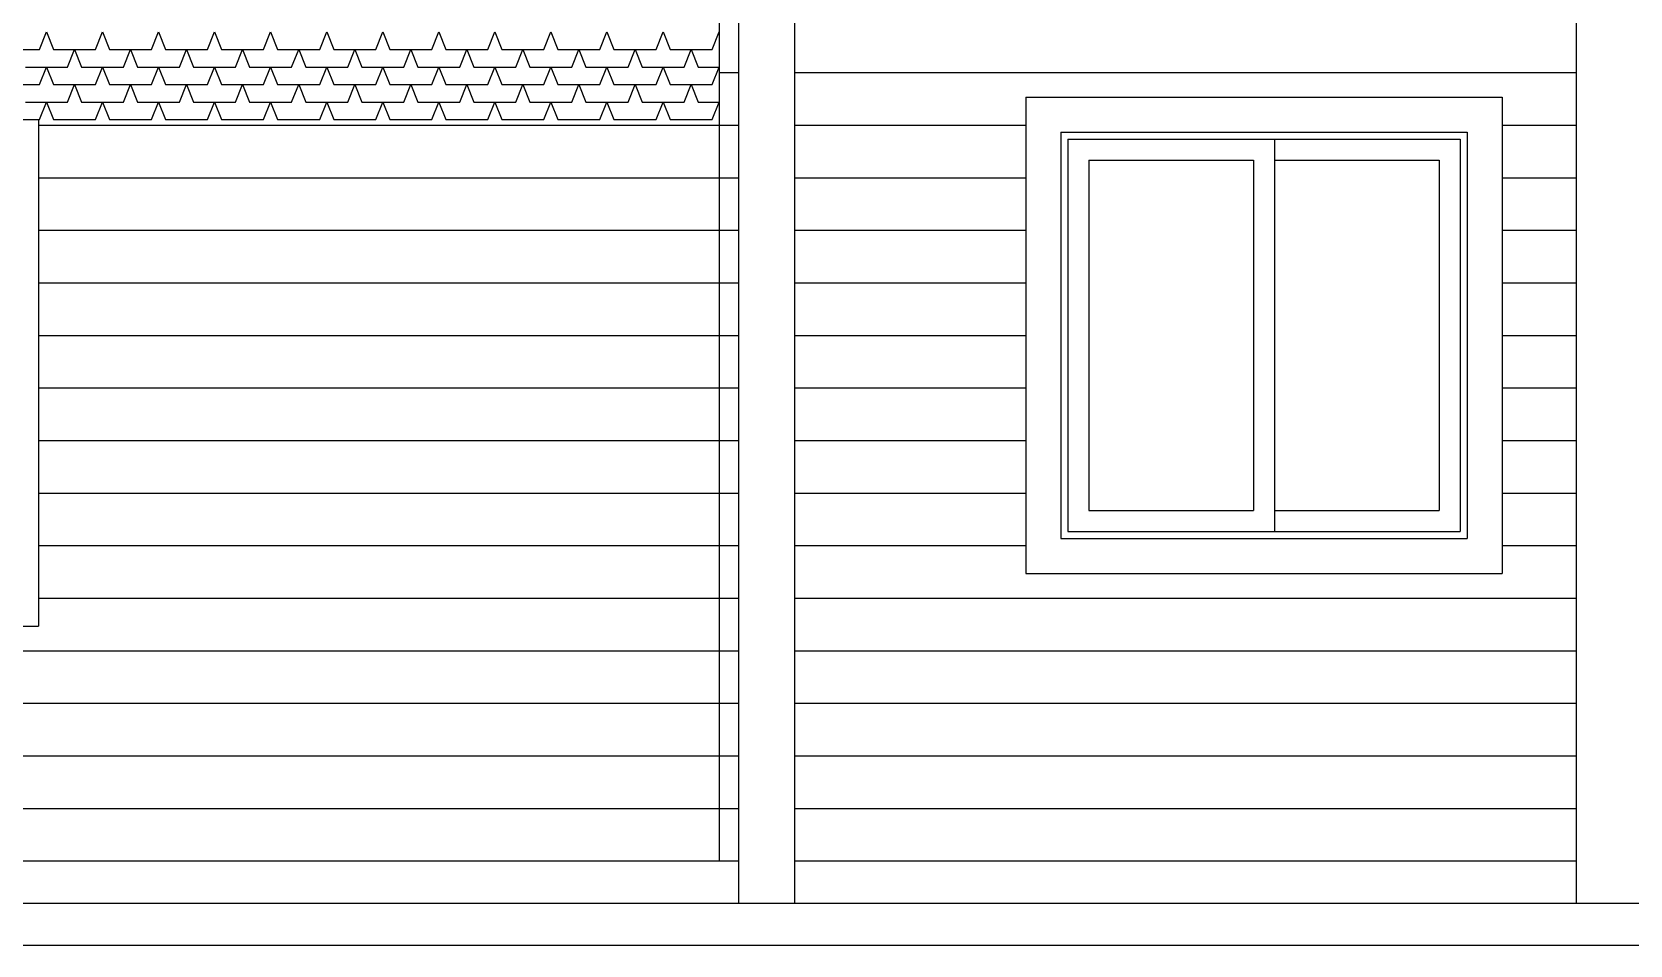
# Model space of a CAD drawing. Header units: inches. Extents: x 86794 to 87086, y 41803 to 41823.
# Drawn here: x 87028.09 to 87032.651, y 41814.174 to 41816.78 of the extents above; entities that cross this region are included whole.
import ezdxf

# ---------------------------------------------------------------- set-up
doc = ezdxf.new("R2010")
doc.units = ezdxf.units.IN
doc.header["$MEASUREMENT"] = 0

msp = doc.modelspace()

# ---------------------------------------------------------------- linework, layer by layer
at = {"ltscale": 0.006}
for p, q in [((87030.0509, 41819.0158), (87030.0509, 41814.4136)), ((87030.1059, 41819.0158), (87030.1059, 41814.2936)), ((87030.2659, 41819.0158), (87030.2659, 41814.2936)), ((87032.4976, 41819.0158), (87032.4976, 41814.2936)), ((87030.0509, 41816.6636), (87030.1059, 41816.6636)), ((87030.2659, 41816.6636), (87032.4976, 41816.6636)), ((87030.9259, 41816.5936), (87030.9259, 41815.2336)), ((87030.9259, 41816.5936), (87032.2859, 41816.5936)), ((87032.2859, 41816.5936), (87032.2859, 41815.2336)), ((87028.1084, 41816.5295), (87028.1084, 41815.0836)), ((87028.1084, 41816.5136), (87030.1059, 41816.5136)), ((87030.2659, 41816.5136), (87030.9259, 41816.5136)), ((87031.0259, 41816.4936), (87032.1859, 41816.4936)), ((87031.0259, 41816.4936), (87031.0259, 41815.3336)), ((87032.1859, 41816.4936), (87032.1859, 41815.3336)), ((87032.2859, 41816.5136), (87032.4976, 41816.5136)), ((87031.0459, 41816.4736), (87032.1659, 41816.4736)), ((87031.0459, 41816.4736), (87031.0459, 41815.3536)), ((87031.6359, 41816.4736), (87031.6359, 41815.3536)), ((87032.1659, 41816.4736), (87032.1659, 41815.3536)), ((87031.1059, 41816.4136), (87031.5759, 41816.4136)), ((87031.1059, 41816.4136), (87031.1059, 41815.4136)), ((87031.5759, 41816.4136), (87031.5759, 41815.4136)), ((87031.6359, 41816.4136), (87032.1059, 41816.4136)), ((87032.1059, 41816.4136), (87032.1059, 41815.4136)), ((87028.1084, 41816.3636), (87030.1059, 41816.3636)), ((87030.2659, 41816.3636), (87030.9259, 41816.3636)), ((87032.2859, 41816.3636), (87032.4976, 41816.3636)), ((87028.1084, 41816.2136), (87030.1059, 41816.2136)), ((87030.2659, 41816.2136), (87030.9259, 41816.2136)), ((87032.2859, 41816.2136), (87032.4976, 41816.2136)), ((87028.1084, 41816.0636), (87030.1059, 41816.0636)), ((87030.2659, 41816.0636), (87030.9259, 41816.0636)), ((87032.2859, 41816.0636), (87032.4976, 41816.0636)), ((87028.1084, 41815.9136), (87030.1059, 41815.9136)), ((87030.2659, 41815.9136), (87030.9259, 41815.9136)), ((87032.2859, 41815.9136), (87032.4976, 41815.9136)), ((87028.1084, 41815.7636), (87030.1059, 41815.7636)), ((87030.2659, 41815.7636), (87030.9259, 41815.7636)), ((87032.2859, 41815.7636), (87032.4976, 41815.7636)), ((87028.1084, 41815.6136), (87030.1059, 41815.6136)), ((87030.2659, 41815.6136), (87030.9259, 41815.6136)), ((87032.2859, 41815.6136), (87032.4976, 41815.6136)), ((87028.1084, 41815.4636), (87030.1059, 41815.4636)), ((87030.2659, 41815.4636), (87030.9259, 41815.4636)), ((87032.2859, 41815.4636), (87032.4976, 41815.4636)), ((87031.1059, 41815.4136), (87031.5759, 41815.4136)), ((87031.6359, 41815.4136), (87032.1059, 41815.4136)), ((87031.0459, 41815.3536), (87032.1659, 41815.3536)), ((87028.1084, 41815.3136), (87030.1059, 41815.3136)), ((87030.2659, 41815.3136), (87030.9259, 41815.3136)), ((87031.0259, 41815.3336), (87032.1859, 41815.3336)), ((87032.2859, 41815.3136), (87032.4976, 41815.3136)), ((87030.9259, 41815.2336), (87032.2859, 41815.2336)), ((87028.1084, 41815.1636), (87030.1059, 41815.1636)), ((87030.2659, 41815.1636), (87032.4976, 41815.1636)), ((87026.1484, 41815.0836), (87028.1084, 41815.0836)), ((87024.0509, 41815.0136), (87030.1059, 41815.0136)), ((87030.2659, 41815.0136), (87032.4976, 41815.0136)), ((87024.0509, 41814.8636), (87030.1059, 41814.8636)), ((87030.2659, 41814.8636), (87032.4976, 41814.8636)), ((87024.0509, 41814.7136), (87030.1059, 41814.7136)), ((87030.2659, 41814.7136), (87032.4976, 41814.7136)), ((87024.0509, 41814.5636), (87030.1059, 41814.5636)), ((87030.2659, 41814.5636), (87032.4976, 41814.5636)), ((87024.0509, 41814.4136), (87030.1059, 41814.4136)), ((87030.2659, 41814.4136), (87032.4976, 41814.4136)), ((87022.6509, 41814.2936), (87037.4509, 41814.2936)), ((87022.1579, 41814.1736), (87039.1008, 41814.1736))]:
    msp.add_line(p, q, dxfattribs=at)
at = {"color": 250}
for p, q in [((87028.1109, 41816.7295), (87028.1309, 41816.7795)), ((87028.1309, 41816.7795), (87028.1509, 41816.7295)), ((87028.2709, 41816.7295), (87028.2909, 41816.7795)), ((87028.2909, 41816.7795), (87028.3109, 41816.7295)), ((87028.4309, 41816.7295), (87028.4509, 41816.7795)), ((87028.4509, 41816.7795), (87028.4709, 41816.7295)), ((87028.5909, 41816.7295), (87028.6109, 41816.7795)), ((87028.6109, 41816.7795), (87028.6309, 41816.7295)), ((87028.7509, 41816.7295), (87028.7709, 41816.7795)), ((87028.7709, 41816.7795), (87028.7909, 41816.7295)), ((87028.9109, 41816.7295), (87028.9309, 41816.7795)), ((87028.9309, 41816.7795), (87028.9509, 41816.7295)), ((87029.0709, 41816.7295), (87029.0909, 41816.7795)), ((87029.0909, 41816.7795), (87029.1109, 41816.7295)), ((87029.2309, 41816.7295), (87029.2509, 41816.7795)), ((87029.2509, 41816.7795), (87029.2709, 41816.7295)), ((87029.3909, 41816.7295), (87029.4109, 41816.7795)), ((87029.4109, 41816.7795), (87029.4309, 41816.7295)), ((87029.5509, 41816.7295), (87029.5709, 41816.7795)), ((87029.5709, 41816.7795), (87029.5909, 41816.7295)), ((87029.7109, 41816.7295), (87029.7309, 41816.7795)), ((87029.7309, 41816.7795), (87029.7509, 41816.7295)), ((87029.8709, 41816.7295), (87029.8909, 41816.7795)), ((87029.8909, 41816.7795), (87029.9109, 41816.7295)), ((87030.0309, 41816.7295), (87030.0509, 41816.7795)), ((87027.9909, 41816.7295), (87028.1109, 41816.7295)), ((87028.1509, 41816.7295), (87028.2709, 41816.7295)), ((87028.1909, 41816.6795), (87028.2109, 41816.7295)), ((87028.2109, 41816.7295), (87028.2309, 41816.6795)), ((87028.3109, 41816.7295), (87028.4309, 41816.7295)), ((87028.3509, 41816.6795), (87028.3709, 41816.7295)), ((87028.3709, 41816.7295), (87028.3909, 41816.6795)), ((87028.4709, 41816.7295), (87028.5909, 41816.7295)), ((87028.5109, 41816.6795), (87028.5309, 41816.7295)), ((87028.5309, 41816.7295), (87028.5509, 41816.6795)), ((87028.6309, 41816.7295), (87028.7509, 41816.7295)), ((87028.6709, 41816.6795), (87028.6909, 41816.7295)), ((87028.6909, 41816.7295), (87028.7109, 41816.6795)), ((87028.7909, 41816.7295), (87028.9109, 41816.7295)), ((87028.8309, 41816.6795), (87028.8509, 41816.7295)), ((87028.8509, 41816.7295), (87028.8709, 41816.6795)), ((87028.9509, 41816.7295), (87029.0709, 41816.7295)), ((87028.9909, 41816.6795), (87029.0109, 41816.7295)), ((87029.0109, 41816.7295), (87029.0309, 41816.6795)), ((87029.1109, 41816.7295), (87029.2309, 41816.7295)), ((87029.1509, 41816.6795), (87029.1709, 41816.7295)), ((87029.1709, 41816.7295), (87029.1909, 41816.6795)), ((87029.2709, 41816.7295), (87029.3909, 41816.7295)), ((87029.3109, 41816.6795), (87029.3309, 41816.7295)), ((87029.3309, 41816.7295), (87029.3509, 41816.6795)), ((87029.4309, 41816.7295), (87029.5509, 41816.7295)), ((87029.4709, 41816.6795), (87029.4909, 41816.7295)), ((87029.4909, 41816.7295), (87029.5109, 41816.6795)), ((87029.5909, 41816.7295), (87029.7109, 41816.7295)), ((87029.6309, 41816.6795), (87029.6509, 41816.7295)), ((87029.6509, 41816.7295), (87029.6709, 41816.6795)), ((87029.7509, 41816.7295), (87029.8709, 41816.7295)), ((87029.7909, 41816.6795), (87029.8109, 41816.7295)), ((87029.8109, 41816.7295), (87029.8309, 41816.6795)), ((87029.9109, 41816.7295), (87030.0309, 41816.7295)), ((87029.9509, 41816.6795), (87029.9709, 41816.7295)), ((87029.9709, 41816.7295), (87029.9909, 41816.6795)), ((87028.0709, 41816.6795), (87028.1909, 41816.6795)), ((87028.1109, 41816.6295), (87028.1309, 41816.6795)), ((87028.1309, 41816.6795), (87028.1509, 41816.6295)), ((87028.2309, 41816.6795), (87028.3509, 41816.6795)), ((87028.2709, 41816.6295), (87028.2909, 41816.6795)), ((87028.2909, 41816.6795), (87028.3109, 41816.6295)), ((87028.3909, 41816.6795), (87028.5109, 41816.6795)), ((87028.4309, 41816.6295), (87028.4509, 41816.6795)), ((87028.4509, 41816.6795), (87028.4709, 41816.6295)), ((87028.5509, 41816.6795), (87028.6709, 41816.6795)), ((87028.5909, 41816.6295), (87028.6109, 41816.6795)), ((87028.6109, 41816.6795), (87028.6309, 41816.6295)), ((87028.7109, 41816.6795), (87028.8309, 41816.6795)), ((87028.7509, 41816.6295), (87028.7709, 41816.6795)), ((87028.7709, 41816.6795), (87028.7909, 41816.6295)), ((87028.8709, 41816.6795), (87028.9909, 41816.6795)), ((87028.9109, 41816.6295), (87028.9309, 41816.6795)), ((87028.9309, 41816.6795), (87028.9509, 41816.6295)), ((87029.0309, 41816.6795), (87029.1509, 41816.6795)), ((87029.0709, 41816.6295), (87029.0909, 41816.6795)), ((87029.0909, 41816.6795), (87029.1109, 41816.6295)), ((87029.1909, 41816.6795), (87029.3109, 41816.6795)), ((87029.2309, 41816.6295), (87029.2509, 41816.6795)), ((87029.2509, 41816.6795), (87029.2709, 41816.6295)), ((87029.3509, 41816.6795), (87029.4709, 41816.6795)), ((87029.3909, 41816.6295), (87029.4109, 41816.6795)), ((87029.4109, 41816.6795), (87029.4309, 41816.6295)), ((87029.5109, 41816.6795), (87029.6309, 41816.6795)), ((87029.5509, 41816.6295), (87029.5709, 41816.6795)), ((87029.5709, 41816.6795), (87029.5909, 41816.6295)), ((87029.6709, 41816.6795), (87029.7909, 41816.6795)), ((87029.7109, 41816.6295), (87029.7309, 41816.6795)), ((87029.7309, 41816.6795), (87029.7509, 41816.6295)), ((87029.8309, 41816.6795), (87029.9509, 41816.6795)), ((87029.8709, 41816.6295), (87029.8909, 41816.6795)), ((87029.8909, 41816.6795), (87029.9109, 41816.6295)), ((87029.9909, 41816.6795), (87030.0509, 41816.6795)), ((87030.0309, 41816.6295), (87030.0509, 41816.6795)), ((87027.9909, 41816.6295), (87028.1109, 41816.6295)), ((87028.1509, 41816.6295), (87028.2709, 41816.6295)), ((87028.1909, 41816.5795), (87028.2109, 41816.6295)), ((87028.2109, 41816.6295), (87028.2309, 41816.5795)), ((87028.3109, 41816.6295), (87028.4309, 41816.6295)), ((87028.3509, 41816.5795), (87028.3709, 41816.6295)), ((87028.3709, 41816.6295), (87028.3909, 41816.5795)), ((87028.4709, 41816.6295), (87028.5909, 41816.6295)), ((87028.5109, 41816.5795), (87028.5309, 41816.6295)), ((87028.5309, 41816.6295), (87028.5509, 41816.5795)), ((87028.6309, 41816.6295), (87028.7509, 41816.6295)), ((87028.6709, 41816.5795), (87028.6909, 41816.6295)), ((87028.6909, 41816.6295), (87028.7109, 41816.5795)), ((87028.7909, 41816.6295), (87028.9109, 41816.6295)), ((87028.8309, 41816.5795), (87028.8509, 41816.6295)), ((87028.8509, 41816.6295), (87028.8709, 41816.5795)), ((87028.9509, 41816.6295), (87029.0709, 41816.6295)), ((87028.9909, 41816.5795), (87029.0109, 41816.6295)), ((87029.0109, 41816.6295), (87029.0309, 41816.5795)), ((87029.1109, 41816.6295), (87029.2309, 41816.6295)), ((87029.1509, 41816.5795), (87029.1709, 41816.6295)), ((87029.1709, 41816.6295), (87029.1909, 41816.5795)), ((87029.2709, 41816.6295), (87029.3909, 41816.6295)), ((87029.3109, 41816.5795), (87029.3309, 41816.6295)), ((87029.3309, 41816.6295), (87029.3509, 41816.5795)), ((87029.4309, 41816.6295), (87029.5509, 41816.6295)), ((87029.4709, 41816.5795), (87029.4909, 41816.6295)), ((87029.4909, 41816.6295), (87029.5109, 41816.5795)), ((87029.5909, 41816.6295), (87029.7109, 41816.6295)), ((87029.6309, 41816.5795), (87029.6509, 41816.6295)), ((87029.6509, 41816.6295), (87029.6709, 41816.5795)), ((87029.7509, 41816.6295), (87029.8709, 41816.6295)), ((87029.7909, 41816.5795), (87029.8109, 41816.6295)), ((87029.8109, 41816.6295), (87029.8309, 41816.5795)), ((87029.9109, 41816.6295), (87030.0309, 41816.6295)), ((87029.9509, 41816.5795), (87029.9709, 41816.6295)), ((87029.9709, 41816.6295), (87029.9909, 41816.5795)), ((87028.0709, 41816.5795), (87028.1909, 41816.5795)), ((87028.1109, 41816.5295), (87028.1309, 41816.5795)), ((87028.1309, 41816.5795), (87028.1509, 41816.5295)), ((87028.2309, 41816.5795), (87028.3509, 41816.5795)), ((87028.2709, 41816.5295), (87028.2909, 41816.5795)), ((87028.2909, 41816.5795), (87028.3109, 41816.5295)), ((87028.3909, 41816.5795), (87028.5109, 41816.5795)), ((87028.4309, 41816.5295), (87028.4509, 41816.5795)), ((87028.4509, 41816.5795), (87028.4709, 41816.5295)), ((87028.5509, 41816.5795), (87028.6709, 41816.5795)), ((87028.5909, 41816.5295), (87028.6109, 41816.5795)), ((87028.6109, 41816.5795), (87028.6309, 41816.5295)), ((87028.7109, 41816.5795), (87028.8309, 41816.5795)), ((87028.7509, 41816.5295), (87028.7709, 41816.5795)), ((87028.7709, 41816.5795), (87028.7909, 41816.5295)), ((87028.8709, 41816.5795), (87028.9909, 41816.5795)), ((87028.9109, 41816.5295), (87028.9309, 41816.5795)), ((87028.9309, 41816.5795), (87028.9509, 41816.5295)), ((87029.0309, 41816.5795), (87029.1509, 41816.5795)), ((87029.0709, 41816.5295), (87029.0909, 41816.5795)), ((87029.0909, 41816.5795), (87029.1109, 41816.5295)), ((87029.1909, 41816.5795), (87029.3109, 41816.5795)), ((87029.2309, 41816.5295), (87029.2509, 41816.5795)), ((87029.2509, 41816.5795), (87029.2709, 41816.5295)), ((87029.3509, 41816.5795), (87029.4709, 41816.5795)), ((87029.3909, 41816.5295), (87029.4109, 41816.5795)), ((87029.4109, 41816.5795), (87029.4309, 41816.5295)), ((87029.5109, 41816.5795), (87029.6309, 41816.5795)), ((87029.5509, 41816.5295), (87029.5709, 41816.5795)), ((87029.5709, 41816.5795), (87029.5909, 41816.5295)), ((87029.6709, 41816.5795), (87029.7909, 41816.5795)), ((87029.7109, 41816.5295), (87029.7309, 41816.5795)), ((87029.7309, 41816.5795), (87029.7509, 41816.5295)), ((87029.8309, 41816.5795), (87029.9509, 41816.5795)), ((87029.8709, 41816.5295), (87029.8909, 41816.5795)), ((87029.8909, 41816.5795), (87029.9109, 41816.5295)), ((87029.9909, 41816.5795), (87030.0509, 41816.5795)), ((87030.0309, 41816.5295), (87030.0509, 41816.5795)), ((87027.9909, 41816.5295), (87028.1109, 41816.5295)), ((87028.1509, 41816.5295), (87028.2709, 41816.5295)), ((87028.3109, 41816.5295), (87028.4309, 41816.5295)), ((87028.4709, 41816.5295), (87028.5909, 41816.5295)), ((87028.6309, 41816.5295), (87028.7509, 41816.5295)), ((87028.7909, 41816.5295), (87028.9109, 41816.5295)), ((87028.9509, 41816.5295), (87029.0709, 41816.5295)), ((87029.1109, 41816.5295), (87029.2309, 41816.5295)), ((87029.2709, 41816.5295), (87029.3909, 41816.5295)), ((87029.4309, 41816.5295), (87029.5509, 41816.5295)), ((87029.5909, 41816.5295), (87029.7109, 41816.5295)), ((87029.7509, 41816.5295), (87029.8709, 41816.5295)), ((87029.9109, 41816.5295), (87030.0309, 41816.5295))]:
    msp.add_line(p, q, dxfattribs=at)

doc.saveas('drawing.dxf')
